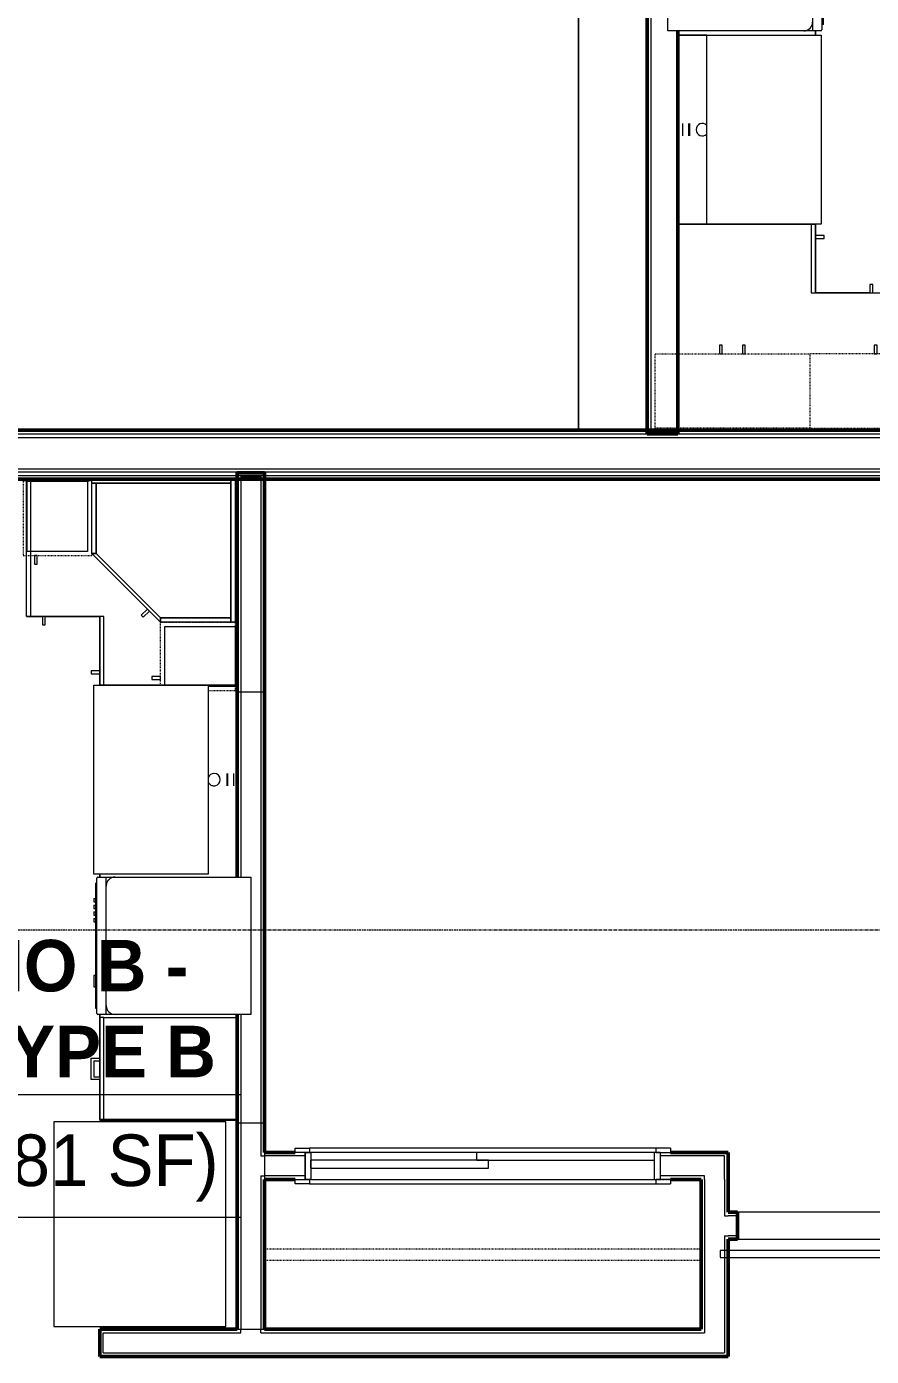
# Model space of a CAD drawing. Header units: inches. Extents: x -4218 to -1830, y 9767 to 12426.
# Drawn here: x -3718.2 to -3570.8, y 10392.7 to 10624.9 of the extents above; entities that cross this region are included whole.
import ezdxf

# ---------------------------------------------------------------- set-up
doc = ezdxf.new("R2010")
doc.units = ezdxf.units.IN
doc.header["$MEASUREMENT"] = 0
doc.linetypes.add('Dash', pattern=[0.25, 0.125, -0.125])
doc.linetypes.add('Grid Line 1_2_', pattern=[0.875, 0.5, -0.125, 0.125, -0.125])
for name, color, linetype, lineweight in [('0-1', 7, 'Continuous', 5), ('0-2', 10, 'Continuous', 9), ('A-AREA-IDEN', 2, 'Continuous', 9), ('A-DOOR-1', 10, 'Continuous', 9), ('A-DOOR-3', 252, 'Continuous', 9), ('A-DOOR-4', 7, 'Continuous', 50), ('A-DOOR-FRAM-1', 10, 'Continuous', 9), ('A-WALL-1', 7, 'Continuous', 50), ('A-WALL-2', 250, 'Continuous', 13), ('A-WALL-3', 10, 'Continuous', 9), ('A-WALL-4', 252, 'Continuous', 9), ('A-WALL-5', 253, 'Continuous', 9), ('A-WALL-6', 254, 'Continuous', 9), ('A-WALL-7', 113, 'Continuous', 9), ('I-WALL-1', 7, 'Continuous', 50), ('P-SANR-FIXT-1', 10, 'Continuous', 9), ('P-SANR-FIXT-2', 252, 'Continuous', 9), ('Q-CASE', 31, 'Continuous', 9), ('Q-CASE-1', 252, 'Continuous', 9), ('Q-CASE-2', 10, 'Continuous', 9), ('Q-CASE-3', 253, 'Continuous', 9), ('Q-CASE-4', 252, 'Dash', 9), ('Q-CASE-5', 253, 'Dash', 9), ('Q-CASE-6', 254, 'Continuous', 9), ('Q-CASE-7', 10, 'Dash', 9), ('Q-CASE-8', 254, 'Dash', 9), ('Q-CASE-HDLN-1', 10, 'Dash', 9), ('Q-CASE-HDLN-2', 252, 'Dash', 9), ('Q-CASE-HDLN-3', 253, 'Dash', 9), ('Q-SPCQ-1', 10, 'Continuous', 9), ('S-GRID-1', 1, 'Grid Line 1_2_', 9)]:
    doc.layers.add(name, color=color, linetype=linetype, lineweight=lineweight)
doc.styles.add('Century Gothic', font='ufonts.com_century-gothic.ttf', dxfattribs={"height": 9})
doc.styles.add('Century Gothic_B', font='GOTHICB.TTF', dxfattribs={"height": 9})

# ---------------------------------------------------------------- blocks, each defined once
blk = doc.blocks.new('Dishwasher_15404 - 34_ counter-2817256-BACKGROUND - RCP - 2ND FLOOR')
at = {"layer": 'Q-SPCQ-1'}
for p, q in [((0, -24), (0, 0)), ((0, 0), (23.68, 0)), ((23.68, 0), (25.25, 0)), ((25.25, 0), (26.68, 0)), ((25.25, 0), (25.25, -1.57)), ((25.25, -1.57), (25.25, -22.43)), ((26.87, -0.2), (26.87, -23.8)), ((27.12, -1.09), (26.87, -1.09)), ((27.12, -2.61), (27.12, -1.09)), ((27.12, -3.81), (27.12, -2.61)), ((27.12, -20.19), (27.12, -3.81)), ((27.37, -4.82), (27.12, -4.82)), ((27.12, -6.79), (27.37, -6.79)), ((27.37, -5.81), (27.37, -4.82)), ((27.37, -6.79), (27.37, -5.81)), ((27.37, -16.15), (27.12, -16.15)), ((27.37, -16.74), (27.37, -16.15)), ((27.37, -16.74), (27.12, -16.74)), ((27.37, -17.33), (27.12, -17.33)), ((27.37, -17.92), (27.12, -17.92)), ((27.37, -18.51), (27.12, -18.51)), ((27.37, -17.92), (27.37, -17.33)), ((27.37, -19.1), (27.37, -18.51)), ((27.37, -19.1), (27.12, -19.1)), ((27.37, -19.69), (27.12, -19.69)), ((27.12, -21.39), (27.12, -20.19)), ((27.37, -20.28), (27.12, -20.28)), ((27.37, -20.28), (27.37, -19.69)), ((25.25, -22.43), (25.25, -24)), ((27.12, -22.91), (26.87, -22.91)), ((27.12, -22.91), (27.12, -21.39)), ((23.68, -24), (0, -24)), ((25.25, -24), (23.68, -24)), ((26.68, -24), (25.25, -24))]:
    blk.add_line(p, q, dxfattribs=at)
for centre, radius, start, end in [((26.68, -0.2), 0.197, 0, 90), ((23.68, -1.57), 1.57, 0, 90), ((23.68, -1.57), 1.57, 32.077, 42.3359), ((23.68, -1.57), 1.57, 17.8182, 27.5266), ((23.68, -1.57), 1.57, 0, 13.6425), ((26.68, -0.2), 0.197, 15, 90), ((23.68, -22.43), 1.57, 270, 0), ((23.68, -22.43), 1.57, 332.4734, 342.1818), ((23.68, -22.43), 1.57, 346.3575, 0), ((23.68, -22.43), 1.57, 317.6641, 327.923), ((26.68, -23.8), 0.197, 270, 0)]:
    blk.add_arc(centre, radius, start, end, dxfattribs=at)
blk = doc.blocks.new('300 Series Wall Hung Cabinet_302 - 27_ X 36_-2604985-BACKGROUND - RCP - 2ND FLOOR')
at = {"layer": 'Q-CASE-1'}
for p, q in [((-1.76, -13.19), (-2.25, -13.19)), ((-2.25, -13.19), (-2.25, -14.69)), ((-1.76, -14.69), (-1.76, -13.19)), ((2.24, -13.19), (1.75, -13.19)), ((1.75, -13.19), (1.75, -14.69)), ((2.24, -14.69), (2.24, -13.19)), ((-2.25, -14.69), (-1.76, -14.69)), ((1.75, -14.69), (2.24, -14.69))]:
    blk.add_line(p, q, dxfattribs=at)
at = {"layer": 'Q-CASE-4'}
for p, q in [((-13.5, -0.19), (-13.5, -13.19)), ((13.5, -13.19), (13.5, -0.19)), ((-13.5, -13.19), (13.5, -13.19))]:
    blk.add_line(p, q, dxfattribs=at)
at = {"layer": 'Q-CASE-5'}
blk.add_line((13.5, -0.19), (-13.5, -0.19), dxfattribs=at)
blk = doc.blocks.new('SLIDING - FLUSH - 5-0 x 6-8-3203586-BACKGROUND - RCP - 2ND FLOOR')
at = {"layer": 'A-DOOR-1'}
for p, q in [((-32.75, 2.5), (-32.75, 3.25)), ((-30.25, 3.25), (-32.75, 3.25)), ((-32.75, 2.5), (-30.25, 2.5)), ((30.25, 3.25), (-30.25, 3.25)), ((-30.25, 3.25), (-30.25, 2.5)), ((30.25, 2.5), (30.25, 3.25)), ((30.25, 3.25), (32.75, 3.25)), ((32.75, 2.5), (30.25, 2.5)), ((32.75, 3.25), (32.75, 2.5)), ((30, 0.5), (-1, 0.5)), ((-1, 0.5), (-1, -0.88)), ((30, 0.5), (30, -0.88)), ((-32.75, -3), (-32.75, -2.25)), ((-30.25, -2.25), (-32.75, -2.25)), ((-30.25, -2.25), (-30.25, -3)), ((1, -0.88), (-30, -0.88)), ((-30, -0.88), (-30, -2.25)), ((-30, -2.25), (1, -2.25)), ((-1, -0.88), (30, -0.88)), ((1, -0.88), (1, -2.25)), ((30.25, -2.25), (32.75, -2.25)), ((30.25, -3), (30.25, -2.25)), ((32.75, -2.25), (32.75, -3)), ((-32.75, -3), (-30.25, -3)), ((-30.25, -3), (30.25, -3)), ((32.75, -3), (30.25, -3))]:
    blk.add_line(p, q, dxfattribs=at)
at = {"layer": 'A-DOOR-FRAM-1'}
for p, q in [((-31, -2.25), (-31, 2.5)), ((-30, 2.5), (-31, 2.5)), ((30, 2.5), (-30, 2.5)), ((-30, 2.5), (-30, -2.25)), ((30, -2.25), (30, 2.5)), ((30, 2.5), (31, 2.5)), ((31, 2.5), (31, -2.25)), ((-31, -2.25), (-30, -2.25)), ((1, -2.25), (30, -2.25)), ((31, -2.25), (30, -2.25))]:
    blk.add_line(p, q, dxfattribs=at)
blk = doc.blocks.new('BARN - FLUSH - 3-0 x 7-0 BARN DOOR-V25-BACKGROUND - RCP - 2ND FLOOR')
at = {"layer": 'A-DOOR-1'}
for p, q in [((-57, 5.57), (-60, 5.57)), ((-60, 5.57), (-60, 4.95)), ((-60, 4.95), (-60, 4.32)), ((-57, 4.07), (-57, 5.82)), ((-57, 5.82), (-21, 5.82)), ((-21, 5.82), (-21, 4.07)), ((19.6, 5.57), (-21, 5.57)), ((-60, 4.32), (-57, 4.32)), ((-21, 4.07), (-57, 4.07)), ((-21, 4.32), (19.6, 4.32))]:
    blk.add_line(p, q, dxfattribs=at)
at = {"layer": 'A-DOOR-3'}
for p, q in [((21, 5.57), (19.6, 5.57)), ((21, 5.55), (21, 5.57)), ((21, 5.39), (21, 5.49)), ((21, 4.95), (21, 5.39)), ((21, 4.32), (21, 4.95)), ((19.6, 4.32), (21, 4.32))]:
    blk.add_line(p, q, dxfattribs=at)
at = {"layer": 'A-DOOR-4'}
for p, q in [((-56, 6), (-56, 5.82)), ((-54.5, 6), (-56, 6)), ((-54.5, 5.82), (-54.5, 6)), ((-23.5, 6), (-23.5, 5.82)), ((-22, 6), (-23.5, 6)), ((-22, 5.82), (-22, 6))]:
    blk.add_line(p, q, dxfattribs=at)
blk = doc.blocks.new('OD_CW_Closet - OD_CW_Closet-2749099-BACKGROUND - RCP - 2ND FLOOR')
at = {"layer": 'Q-CASE-HDLN-1'}
for p, q in [((8.84, 2.12), (68.84, 2.12)), ((0.74, -9.94), (76.95, -9.94)), ((0.74, -11.94), (76.95, -11.94))]:
    blk.add_line(p, q, dxfattribs=at)
at = {"layer": 'Q-CASE-HDLN-2'}
for p, q in [((0.74, -24), (0.74, 2.12)), ((0.74, 2.12), (6.09, 2.12)), ((71.59, 2.12), (76.95, 2.12)), ((76.95, 2.12), (76.95, -24)), ((76.95, -24), (0.74, -24))]:
    blk.add_line(p, q, dxfattribs=at)
at = {"layer": 'Q-CASE-HDLN-3'}
for p, q in [((6.09, 2.12), (7.84, 2.12)), ((69.84, 2.12), (71.59, 2.12))]:
    blk.add_line(p, q, dxfattribs=at)
blk = doc.blocks.new('Refrigerator_-_Side-by-Side_6047 - 36_ X 30_-345559-BACKGROUND - RCP - 2ND FLOOR')
at = {"layer": 'Q-SPCQ-1'}
for p, q in [((17.87, 14.42), (-17.88, 14.42)), ((-17.88, 14.42), (-17.88, -15.58)), ((17.87, -15.58), (17.87, 14.42)), ((-17.88, -15.58), (17.87, -15.58))]:
    blk.add_line(p, q, dxfattribs=at)
blk = doc.blocks.new('Base Cabinet Corner 197 - Base Cabinet Corner 197-2565125-BACKGROUND - RCP - 2ND FLOOR')
at = {"layer": 'Q-CASE-2'}
for p, q in [((-23.26, 0), (12.74, 0)), ((-23.26, -36), (-23.26, 0)), ((12.74, 0), (12.74, -24)), ((0.74, -23.25), (0.74, -36)), ((12.74, -23.25), (0.74, -23.25)), ((0.74, -23.25), (0.74, -24)), ((0.74, -24), (0.74, -36)), ((12.74, -24), (0.74, -24)), ((10.73, -24), (10.24, -24)), ((10.24, -24), (10.24, -25.5)), ((10.24, -25.5), (10.73, -25.5)), ((10.73, -25.5), (10.73, -24)), ((2.23, -33.51), (0.73, -33.51)), ((0.73, -33.51), (0.73, -34)), ((0.73, -34), (2.23, -34)), ((2.23, -34), (2.23, -33.51)), ((0.74, -36), (-23.26, -36))]:
    blk.add_line(p, q, dxfattribs=at)
blk = doc.blocks.new('Base Cabinet 3 Drawer 230 - Base Cabinet 3 Drawer 230 18_-2554959-BACKGROUND - RCP - 2ND FLOOR')
at = {"layer": 'Q-CASE-2'}
for p, q in [((-8.26, -23.25), (-8.26, 0)), ((-8.26, 0), (9.74, 0)), ((9.74, 0), (9.74, -23.25)), ((-8.26, -23.25), (-8.26, -24)), ((9.74, -23.25), (-8.26, -23.25)), ((-8.26, -24), (9.74, -24)), ((-0.64, -24), (-1.14, -24)), ((-1.14, -25.5), (-1.14, -24)), ((2.61, -25.5), (-1.14, -25.5)), ((-0.64, -25), (-0.64, -24)), ((-0.64, -25), (2.11, -25)), ((2.11, -25), (2.11, -24)), ((2.11, -24), (2.61, -24)), ((2.61, -24), (2.61, -25.5)), ((9.74, -24), (9.74, -23.25))]:
    blk.add_line(p, q, dxfattribs=at)
blk = doc.blocks.new('308 - 308 x 27_-2727440-BACKGROUND - RCP - 2ND FLOOR')
at = {"layer": 'Q-CASE'}
for p, q in [((-12, 13.19), (0, 25.19)), ((0, 24.44), (-11.25, 13.19)), ((0, 25.19), (0, 24.44)), ((-11.25, 13.19), (-12, 13.19))]:
    blk.add_line(p, q, dxfattribs=at)
at = {"layer": 'Q-CASE-1'}
for p, q in [((-11.25, 13.19), (0, 24.44)), ((0, 25.19), (12.25, 25.19)), ((0, 24.44), (0, 25.19)), ((0, 24.44), (12.25, 24.44)), ((12.25, 24.44), (0, 24.44)), ((12.25, 25.19), (12.25, 24.44)), ((12.25, 0.94), (12.25, 25.19)), ((12.25, 25.19), (12.62, 25.19)), ((12.25, 24.44), (12.25, 0.94)), ((-10.76, 16.55), (-11.11, 16.2)), ((-9.7, 15.49), (-10.76, 16.55)), ((-11.11, 16.2), (-10.05, 15.14)), ((-12, 13.19), (-11.25, 13.19)), ((-12, 3.32), (-12, 13.19)), ((-11.25, 3.26), (-11.25, 13.19)), ((-11.25, 13.19), (-11.25, 3.26)), ((-12, 0.94), (-12, 3.3)), ((-11.25, 0.94), (-11.25, 3.19)), ((-11.25, 3.19), (-11.25, 0.94)), ((-11.25, 0.94), (-12, 0.94)), ((-12, 0.19), (-12, 0.94)), ((-12, 0.94), (12.62, 0.94)), ((12.25, 0.94), (-11.25, 0.94)), ((12.62, 0.94), (12.25, 0.94))]:
    blk.add_line(p, q, dxfattribs=at)
at = {"layer": 'Q-CASE-3'}
for p, q in [((12.62, 25.19), (13, 25.19)), ((10.31, 0.19), (-12, 0.19)), ((12.62, 0.19), (10.36, 0.19)), ((13, 0.94), (12.62, 0.94)), ((12.62, 0.94), (13, 0.94))]:
    blk.add_line(p, q, dxfattribs=at)
at = {"layer": 'Q-CASE-6'}
for p, q in [((13, 25.19), (13, 0.94)), ((13, 0.19), (12.62, 0.19)), ((13, 0.94), (13, 0.19))]:
    blk.add_line(p, q, dxfattribs=at)
blk = doc.blocks.new('300 Series Wall Hung Cabinet_301 - 12_ x 27_-2528054-BACKGROUND - RCP - 2ND FLOOR')
at = {"layer": 'Q-CASE-1'}
for p, q in [((-3.51, 14.69), (-4, 14.69)), ((-4, 14.69), (-4, 13.19)), ((-3.51, 13.19), (-3.51, 14.69)), ((-5, 12.44), (5.25, 12.44)), ((-4, 13.19), (-3.51, 13.19)), ((5.25, 12.44), (5.25, 3.42)), ((-5.25, 0.19), (-5.25, 4.85)), ((5.25, 3.4), (5.25, 0.19))]:
    blk.add_line(p, q, dxfattribs=at)
at = {"layer": 'Q-CASE-3'}
blk.add_line((5.25, 0.19), (-5.25, 0.19), dxfattribs=at)
at = {"layer": 'Q-CASE-4'}
for p, q in [((-5, 13.19), (6, 13.19)), ((6, 13.19), (6, 3.32)), ((-6, 0.19), (-6, 4.85)), ((6, 3.3), (6, 0.19))]:
    blk.add_line(p, q, dxfattribs=at)
at = {"layer": 'Q-CASE-5'}
blk.add_line((6, 0.19), (-6, 0.19), dxfattribs=at)
blk = doc.blocks.new('300 Series Wall Hung Cabinet_301 - 12_ x 27_-2529027-BACKGROUND - RCP - 2ND FLOOR')
at = {"layer": 'Q-CASE-1'}
for p, q in [((-5.25, -12.44), (-5.25, -0.19)), ((5.25, -0.19), (5.25, -12.44)), ((5.25, -12.44), (-5.25, -12.44)), ((-3.51, -13.19), (-4, -13.19)), ((-4, -13.19), (-4, -14.69)), ((-3.51, -14.69), (-3.51, -13.19)), ((-4, -14.69), (-3.51, -14.69))]:
    blk.add_line(p, q, dxfattribs=at)
at = {"layer": 'Q-CASE-3'}
blk.add_line((-5.25, -0.19), (5.25, -0.19), dxfattribs=at)
at = {"layer": 'Q-CASE-4'}
for p, q in [((-5.37, -0.19), (-6, -0.19)), ((6, -13.19), (6, -0.19)), ((-5.37, -13.19), (6, -13.19))]:
    blk.add_line(p, q, dxfattribs=at)
at = {"layer": 'Q-CASE-5'}
blk.add_line((6, -0.19), (-5.37, -0.19), dxfattribs=at)
at = {"layer": 'Q-CASE-7'}
for p, q in [((-6, -0.19), (-6, -13.19)), ((-6, -13.19), (-5.37, -13.19))]:
    blk.add_line(p, q, dxfattribs=at)
blk = doc.blocks.new('kitchen_faucet_14143 - kitchen_faucet_14143-V37-BACKGROUND - RCP - 2ND FLOOR')
at = {"layer": 'P-SANR-FIXT-2'}
for p, q in [((2.26, 0.54), (2.26, 1.08)), ((2.26, -1.08), (2.26, 0.54)), ((2.34, 1.08), (2.34, 0.28)), ((2.34, 0.28), (2.34, -1.08)), ((3.44, -0.94), (3.44, 1.08)), ((3.44, -1.08), (3.44, -0.94))]:
    blk.add_line(p, q, dxfattribs=at)
at = {"layer": 'P-SANR-FIXT-2', "flags": 128}
blk.add_lwpolyline([(-1.01, 0.63), (-1, 0.62), (-0.96, 0.61), (-0.92, 0.6)], dxfattribs=at)
at = {"layer": 'P-SANR-FIXT-2'}
for start, end in [(91.6748, 159.9003), (0, 90), (285, 0), (200.0997, 225), (225, 255), (255, 285)]:
    blk.add_arc((0, 0), 1.08, start, end, dxfattribs=at)
blk = doc.blocks.new('Stainless Steel Farmhous Kitchen Sink - Stainless Steel Farmhous Kitchen Sink-2552578-BACKGROUND - RCP - 2ND FLOOR')
at = {"layer": 'P-SANR-FIXT-1'}
for p, q in [((-33, 22.2), (0, 22.2)), ((-33, 2.25), (-33, 22.2)), ((0, 22.2), (0, 2.25)), ((0, 2.25), (-33, 2.25))]:
    blk.add_line(p, q, dxfattribs=at)
blk = doc.blocks.new('kitchen_faucet_14143 - kitchen_faucet_14143-V44-BACKGROUND - RCP - 2ND FLOOR')
at = {"layer": 'P-SANR-FIXT-1'}
for p, q in [((2.26, -1.08), (2.26, 1.08)), ((2.34, 1.08), (2.34, -1.08)), ((3.44, -1.08), (3.44, 1.08))]:
    blk.add_line(p, q, dxfattribs=at)
for start, end in [(0, 135), (225, 360)]:
    blk.add_arc((0, 0), 1.08, start, end, dxfattribs=at)
blk = doc.blocks.new('Stainless Steel Farmhous Kitchen Sink - Stainless Steel Farmhous Kitchen Sink-2443921-BACKGROUND - RCP - 2ND FLOOR')
at = {"layer": 'P-SANR-FIXT-1'}
for p, q in [((-33, -22.2), (-33, -2.25)), ((-33, -2.25), (0, -2.25)), ((0, -2.25), (0, -22.2)), ((0, -22.2), (-33, -22.2))]:
    blk.add_line(p, q, dxfattribs=at)
blk = doc.blocks.new('300 Series Wall Hung Cabinet_302 - 27_ X 36_-V62-BACKGROUND - RCP - 2ND FLOOR')
at = {"layer": 'Q-CASE-1'}
for p, q in [((-1.76, 14.69), (-2.25, 14.69)), ((-2.25, 14.69), (-2.25, 13.19)), ((-1.76, 13.19), (-1.76, 14.69)), ((2.24, 14.69), (1.75, 14.69)), ((1.75, 14.69), (1.75, 13.19)), ((2.24, 13.19), (2.24, 14.69)), ((-2.25, 13.19), (-1.76, 13.19)), ((1.75, 13.19), (2.24, 13.19))]:
    blk.add_line(p, q, dxfattribs=at)
at = {"layer": 'Q-CASE-4'}
for p, q in [((-9.5, 13.19), (13.5, 13.19)), ((13.5, 13.19), (13.5, 0.19))]:
    blk.add_line(p, q, dxfattribs=at)
at = {"layer": 'Q-CASE-5'}
for p, q in [((-13.5, 0.19), (-13.5, 13.19)), ((-13.5, 13.19), (-9.5, 13.19)), ((13.5, 0.19), (-9.5, 0.19))]:
    blk.add_line(p, q, dxfattribs=at)
at = {"layer": 'Q-CASE-8'}
blk.add_line((-9.5, 0.19), (-13.5, 0.19), dxfattribs=at)
blk = doc.blocks.new('CTR - 1st Phase - Unit Layouts_rvt-1-BACKGROUND - RCP - 2ND FLOOR')
at = {"layer": 'A-WALL-1'}
for p, q in [((-3609.93, 10553.81), (-3609.93, 10666.44)), ((-3604.56, 10624.19), (-3604.56, 10553.81)), ((-3604.56, 10553.81), (-3609.93, 10553.81)), ((-3681.49, 10476.44), (-3681.49, 10546.99)), ((-3681.49, 10546.99), (-3680.87, 10546.99)), ((-3680.87, 10546.99), (-3677.37, 10546.99)), ((-3677.37, 10546.99), (-3676.74, 10546.99)), ((-3676.74, 10546.99), (-3676.74, 10428.36)), ((-3681.49, 10397.49), (-3681.49, 10452.44)), ((-3676.74, 10428.36), (-3671.39, 10428.36)), ((-3605.89, 10428.36), (-3595.78, 10428.36)), ((-3595.78, 10428.36), (-3595.78, 10427.74)), ((-3595.78, 10427.74), (-3595.78, 10423.61)), ((-3671.39, 10423.61), (-3676.74, 10423.61)), ((-3676.74, 10423.61), (-3676.74, 10397.49)), ((-3600.53, 10423.61), (-3605.89, 10423.61)), ((-3600.53, 10397.49), (-3600.53, 10423.61)), ((-3595.78, 10423.61), (-3595.78, 10417.94)), ((-3595.78, 10417.94), (-3594.18, 10417.94)), ((-3594.18, 10417.94), (-3594.18, 10413.19)), ((-3594.18, 10413.19), (-3595.78, 10413.19)), ((-3595.78, 10413.19), (-3595.78, 10392.74)), ((-3705.49, 10396.86), (-3705.49, 10397.49)), ((-3705.49, 10397.49), (-3681.49, 10397.49)), ((-3705.49, 10393.36), (-3705.49, 10396.86)), ((-3676.74, 10397.49), (-3600.53, 10397.49)), ((-3705.49, 10392.74), (-3705.49, 10393.36)), ((-3600.53, 10392.74), (-3705.49, 10392.74)), ((-3596.41, 10392.74), (-3600.53, 10392.74)), ((-3595.78, 10392.74), (-3596.41, 10392.74))]:
    blk.add_line(p, q, dxfattribs=at)
at = {"layer": 'A-WALL-2'}
for p, q in [((-3609.31, 10666.44), (-3609.31, 10553.81)), ((-3680.87, 10546.36), (-3677.37, 10546.36)), ((-3680.87, 10546.36), (-3680.87, 10476.44)), ((-3677.37, 10546.36), (-3677.37, 10427.74)), ((-3680.87, 10452.44), (-3680.87, 10397.49)), ((-3677.37, 10427.74), (-3676.74, 10427.74)), ((-3669.64, 10427.74), (-3676.74, 10427.74)), ((-3596.41, 10427.74), (-3607.64, 10427.74)), ((-3596.41, 10424.24), (-3596.41, 10427.74)), ((-3677.37, 10424.24), (-3676.74, 10424.24)), ((-3677.37, 10424.24), (-3677.37, 10397.49)), ((-3669.64, 10424.24), (-3676.74, 10424.24)), ((-3599.91, 10424.24), (-3607.64, 10424.24)), ((-3599.91, 10423.61), (-3599.91, 10424.24)), ((-3599.91, 10423.61), (-3599.91, 10396.86)), ((-3596.41, 10423.61), (-3596.41, 10424.24)), ((-3596.41, 10423.61), (-3596.41, 10417.31)), ((-3596.41, 10417.31), (-3595.78, 10417.31)), ((-3594.18, 10417.31), (-3595.78, 10417.31)), ((-3596.41, 10413.81), (-3595.78, 10413.81)), ((-3596.41, 10413.81), (-3596.41, 10393.36)), ((-3594.18, 10413.81), (-3595.78, 10413.81)), ((-3704.87, 10393.36), (-3704.87, 10396.86)), ((-3704.87, 10396.86), (-3680.87, 10396.86)), ((-3680.87, 10396.86), (-3680.87, 10397.49)), ((-3677.37, 10396.86), (-3677.37, 10397.49)), ((-3677.37, 10396.86), (-3600.53, 10396.86)), ((-3600.53, 10396.86), (-3599.91, 10396.86)), ((-3704.87, 10393.36), (-3600.53, 10393.36)), ((-3600.53, 10393.36), (-3599.91, 10393.36)), ((-3599.91, 10393.36), (-3596.41, 10393.36))]:
    blk.add_line(p, q, dxfattribs=at)
at = {"layer": 'A-WALL-3'}
for p, q in [((-3558.18, 10417.94), (-3594.18, 10417.94)), ((-3594.18, 10413.19), (-3558.18, 10413.19))]:
    blk.add_line(p, q, dxfattribs=at)
at = {"layer": 'A-WALL-4'}
for p, q in [((-3609.93, 10554.44), (-3609.93, 10666.44)), ((-3604.56, 10624.19), (-3604.56, 10554.44)), ((-3676.74, 10545.94), (-3676.74, 10508.74)), ((-3676.74, 10508.74), (-3681.49, 10508.74)), ((-3676.74, 10508.74), (-3681.49, 10508.74)), ((-3676.74, 10508.74), (-3676.74, 10433.49)), ((-3681.49, 10433.49), (-3681.49, 10434.09)), ((-3681.49, 10397.49), (-3681.49, 10433.49)), ((-3676.77, 10433.49), (-3681.49, 10433.49)), ((-3676.77, 10433.49), (-3681.49, 10433.49)), ((-3676.74, 10433.49), (-3676.74, 10428.36)), ((-3676.74, 10423.61), (-3676.74, 10397.49)), ((-3594.18, 10417.94), (-3594.18, 10413.19))]:
    blk.add_line(p, q, dxfattribs=at)
at = {"layer": 'A-WALL-5'}
for p, q in [((-3609.93, 10553.81), (-3609.93, 10554.44)), ((-3604.56, 10554.44), (-3604.56, 10553.81)), ((-3681.49, 10545.94), (-3681.49, 10546.99)), ((-3681.49, 10546.99), (-3676.74, 10546.99)), ((-3676.74, 10546.99), (-3676.74, 10545.94)), ((-3676.74, 10428.36), (-3676.74, 10423.61)), ((-3669.64, 10428.36), (-3669.64, 10423.61)), ((-3607.64, 10428.36), (-3607.64, 10423.61)), ((-3681.49, 10397.49), (-3676.74, 10397.49))]:
    blk.add_line(p, q, dxfattribs=at)
at = {"layer": 'A-WALL-6'}
for p, q in [((-3604.56, 10553.81), (-3609.93, 10553.81)), ((-3681.49, 10508.74), (-3681.49, 10545.94)), ((-3681.49, 10476.44), (-3681.49, 10508.74)), ((-3681.49, 10434.09), (-3681.49, 10452.44))]:
    blk.add_line(p, q, dxfattribs=at)
at = {"layer": 'A-WALL-7'}
for p, q in [((-3621.93, 10668.86), (-3621.93, 10554.44)), ((-3621.93, 10554.44), (-3621.93, 10668.86)), ((-3604.56, 10590.44), (-3604.56, 10623.44)), ((-3604.56, 10623.44), (-3599.51, 10623.44)), ((-3599.51, 10623.44), (-3604.56, 10623.44)), ((-3604.56, 10623.44), (-3604.56, 10590.44)), ((-3599.51, 10623.44), (-3580.56, 10623.44)), ((-3580.56, 10623.44), (-3580.56, 10624.19)), ((-3580.56, 10624.19), (-3580.56, 10623.44)), ((-3599.51, 10590.44), (-3604.56, 10590.44)), ((-3604.56, 10590.44), (-3599.51, 10590.44)), ((-3580.56, 10588.43), (-3580.56, 10590.44)), ((-3580.56, 10590.44), (-3580.56, 10588.43)), ((-3580.56, 10587.94), (-3580.56, 10588.43)), ((-3580.56, 10578.44), (-3580.56, 10587.94)), ((-3580.56, 10587.94), (-3580.56, 10578.44)), ((-3571.04, 10578.44), (-3580.56, 10578.44)), ((-3580.56, 10578.44), (-3571.04, 10578.44)), ((-3621.93, 10554.44), (-3609.93, 10554.44)), ((-3609.93, 10554.44), (-3621.93, 10554.44)), ((-3609.93, 10554.44), (-3604.56, 10554.44)), ((-3604.56, 10554.44), (-3609.93, 10554.44)), ((-3604.56, 10554.44), (-3487.3, 10554.44)), ((-3487.3, 10554.44), (-3604.56, 10554.44)), ((-3718.24, 10521.94), (-3718.24, 10545.94)), ((-3718.24, 10545.94), (-3681.49, 10545.94)), ((-3718.24, 10545.94), (-3681.49, 10545.94)), ((-3718.24, 10521.94), (-3718.24, 10545.94)), ((-3681.49, 10545.94), (-3681.49, 10476.44)), ((-3681.49, 10476.44), (-3681.49, 10545.94)), ((-3715.49, 10521.94), (-3718.24, 10521.94)), ((-3718.24, 10521.94), (-3715.49, 10521.94)), ((-3705.49, 10521.94), (-3715, 10521.94)), ((-3715, 10521.94), (-3705.49, 10521.94)), ((-3705.49, 10509.94), (-3705.49, 10521.94)), ((-3705.49, 10521.94), (-3705.49, 10509.94)), ((-3705.49, 10476.44), (-3705.49, 10476.94)), ((-3705.49, 10476.94), (-3705.49, 10476.44)), ((-3705.49, 10444.81), (-3705.49, 10452.44)), ((-3705.49, 10452.44), (-3705.49, 10444.81)), ((-3681.49, 10452.44), (-3681.49, 10434.09)), ((-3681.49, 10434.09), (-3681.49, 10452.44)), ((-3705.49, 10444.81), (-3705.49, 10444.32)), ((-3705.49, 10441.56), (-3705.49, 10444.32)), ((-3705.49, 10444.32), (-3705.49, 10441.56)), ((-3705.49, 10441.56), (-3705.49, 10441.06)), ((-3705.49, 10434.09), (-3705.49, 10441.06)), ((-3705.49, 10441.06), (-3705.49, 10434.09)), ((-3681.49, 10434.09), (-3705.49, 10434.09)), ((-3705.49, 10434.09), (-3681.49, 10434.09))]:
    blk.add_line(p, q, dxfattribs=at)
at = {"layer": '0-2'}
for name, p in [('Dishwasher_15404 - 34_ counter-2817256-BACKGROUND - RCP - 2ND FLOOR', (-3606.3, 10648.19)), ('300 Series Wall Hung Cabinet_302 - 27_ X 36_-V62-BACKGROUND - RCP - 2ND FLOOR', (-3595.06, 10554.63)), ('300 Series Wall Hung Cabinet_301 - 12_ x 27_-2529027-BACKGROUND - RCP - 2ND FLOOR', (-3712.87, 10545.75)), ('kitchen_faucet_14143 - kitchen_faucet_14143-V37-BACKGROUND - RCP - 2ND FLOOR', (-3685.52, 10493.44)), ('OD_CW_Closet - OD_CW_Closet-2749099-BACKGROUND - RCP - 2ND FLOOR', (-3677.48, 10421.49))]:
    blk.add_blockref(name, p, dxfattribs=at)
for name, p, rotation in [('Stainless Steel Farmhous Kitchen Sink - Stainless Steel Farmhous Kitchen Sink-2443921-BACKGROUND - RCP - 2ND FLOOR', (-3601.76, 10623.44), 89.9999999999165), ('kitchen_faucet_14143 - kitchen_faucet_14143-V44-BACKGROUND - RCP - 2ND FLOOR', (-3600.31, 10606.94), 180), ('Base Cabinet Corner 197 - Base Cabinet Corner 197-2565125-BACKGROUND - RCP - 2ND FLOOR', (-3604.56, 10577.7), 90.00000000001207), ('300 Series Wall Hung Cabinet_302 - 27_ X 36_-2604985-BACKGROUND - RCP - 2ND FLOOR', (-3568.06, 10554.63), 180), ('Base Cabinet Corner 197 - Base Cabinet Corner 197-2565125-BACKGROUND - RCP - 2ND FLOOR', (-3681.49, 10522.68), 269.9999999999883), ('308 - 308 x 27_-2727440-BACKGROUND - RCP - 2ND FLOOR', (-3681.68, 10532.94), 90), ('300 Series Wall Hung Cabinet_301 - 12_ x 27_-2528054-BACKGROUND - RCP - 2ND FLOOR', (-3681.68, 10514.94), 90), ('Stainless Steel Farmhous Kitchen Sink - Stainless Steel Farmhous Kitchen Sink-2552578-BACKGROUND - RCP - 2ND FLOOR', (-3684.29, 10509.94), 90.00000000000674), ('Dishwasher_15404 - 34_ counter-2817256-BACKGROUND - RCP - 2ND FLOOR', (-3679.12, 10452.44), 180), ('Base Cabinet 3 Drawer 230 - Base Cabinet 3 Drawer 230 18_-2554959-BACKGROUND - RCP - 2ND FLOOR', (-3681.49, 10443.68), 269.9999999999887), ('Refrigerator_-_Side-by-Side_6047 - 36_ X 30_-345559-BACKGROUND - RCP - 2ND FLOOR', (-3697.91, 10415.81), 269.9999999999874), ('SLIDING - FLUSH - 5-0 x 6-8-3203586-BACKGROUND - RCP - 2ND FLOOR', (-3638.64, 10426.11), 180), ('BARN - FLUSH - 3-0 x 7-0 BARN DOOR-V25-BACKGROUND - RCP - 2ND FLOOR', (-3576.18, 10415.56), 180)]:
    blk.add_blockref(name, p, dxfattribs=dict(at, rotation=rotation))
blk = doc.blocks.new('CTR - 1st Phase - Common Walls_rvt-1-BACKGROUND - RCP - 2ND FLOOR')
at = {"layer": 'A-WALL-2'}
for p, q in [((-3852.47, 10553.81), (-3487.3, 10553.81)), ((-3852.47, 10553.19), (-3487.3, 10553.19)), ((-3852.47, 10547.69), (-3487.3, 10547.69)), ((-3852.47, 10547.19), (-3487.3, 10547.19)), ((-3852.47, 10546.56), (-3487.3, 10546.56))]:
    blk.add_line(p, q, dxfattribs=at)
at = {"layer": 'I-WALL-1'}
for p, q in [((-3852.47, 10554.44), (-3487.3, 10554.44)), ((-3487.3, 10545.94), (-3852.47, 10545.94))]:
    blk.add_line(p, q, dxfattribs=at)

msp = doc.modelspace()

# ---------------------------------------------------------------- linework, layer by layer
at = {"layer": 'A-AREA-IDEN', "flags": 128}
msp.add_lwpolyline([(-3765.33, 10438.49), (-3680.83, 10438.49), (-3680.83, 10417), (-3765.33, 10417)], close=True, dxfattribs=at)
at = {"layer": 'S-GRID-1'}
msp.add_line((-1830.2, 10467.19), (-4168.71, 10467.19), dxfattribs=at)

# ---------------------------------------------------------------- block references
at = {"layer": '0-1'}
for name in ['CTR - 1st Phase - Unit Layouts_rvt-1-BACKGROUND - RCP - 2ND FLOOR', 'CTR - 1st Phase - Common Walls_rvt-1-BACKGROUND - RCP - 2ND FLOOR']:
    msp.add_blockref(name, (0, 0), dxfattribs=at)

# ---------------------------------------------------------------- texts
at = {"layer": 'A-AREA-IDEN', "char_height": 9, "attachment_point": 1}
for s, insert, width, style in [('STUDIO B -', (-3754.83, 10465.47), 76.659, 'Century Gothic_B'), ('ADA TYPE B', (-3758.08, 10450.47), 84.537, 'Century Gothic_B'), ('229 - (481 SF)', (-3762.33, 10431.49), 94.839, 'Century Gothic')]:
    msp.add_mtext(s, dxfattribs=dict(at, insert=insert, width=width, style=style))

doc.saveas('drawing.dxf')
